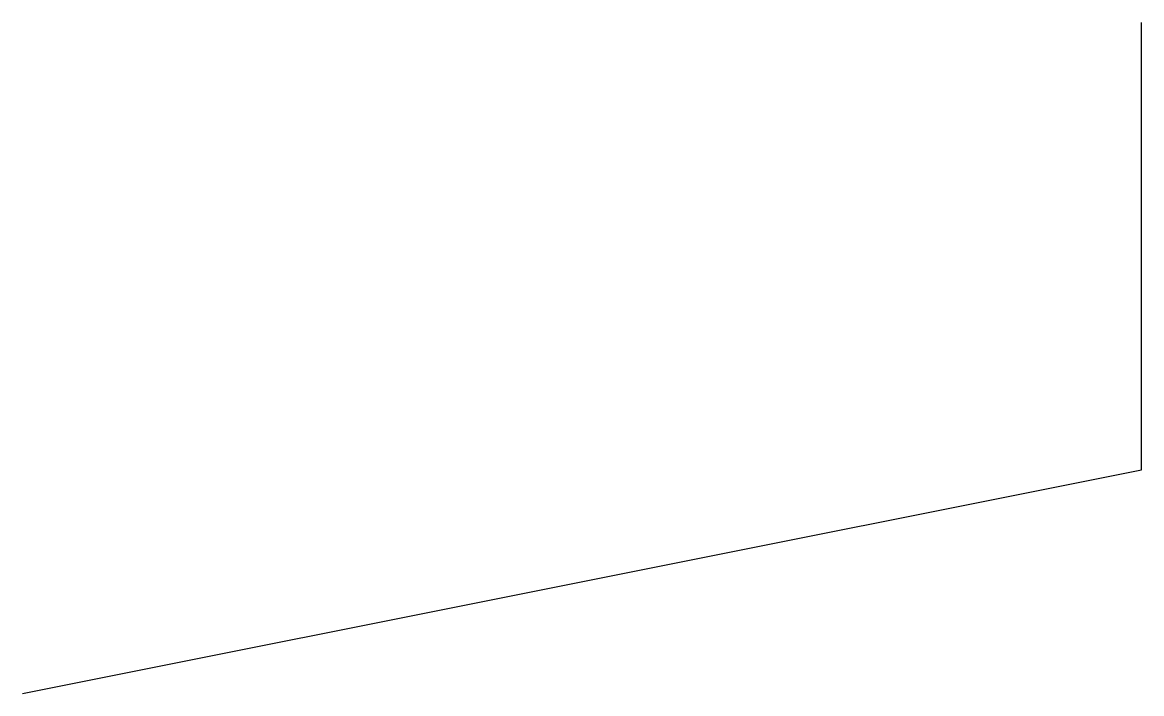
# Model space of a CAD drawing. Header units: inches. Extents: x 0 to 10, y 0 to 6.
import ezdxf

# ---------------------------------------------------------------- set-up
doc = ezdxf.new("R2010")
doc.units = ezdxf.units.IN

msp = doc.modelspace()

# ---------------------------------------------------------------- linework, layer by layer
msp.add_lwpolyline([(0, 0), (10, 2), (10, 6)])

doc.saveas('drawing.dxf')
